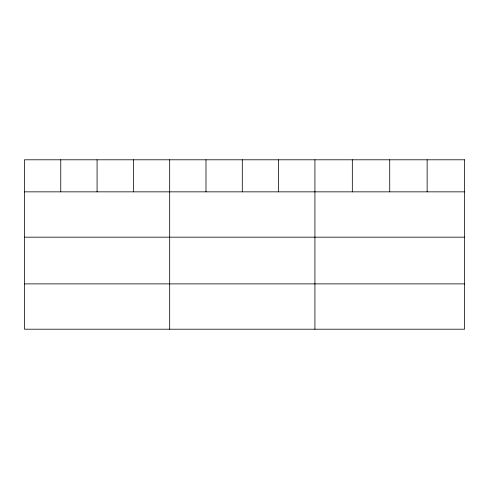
<?xml version="1.0" encoding="UTF-8"?>
<svg xmlns="http://www.w3.org/2000/svg" width="489" height="489" viewBox="0 0 489 489"><rect width="100%" height="100%" fill="white"/><g stroke="black" fill="none" stroke-linecap="round" stroke-linejoin="round"><path stroke-width="0.73" d="M24.45 191.847L464.55 191.847M24.45 237.177L464.55 237.177M24.45 283.883L464.55 283.883M427.141 159.793L427.141 191.847M389.733 159.793L389.733 191.847M352.324 159.793L352.324 191.847M314.916 159.793L314.916 329.207M278.608 159.793L278.608 191.847M242.299 159.793L242.299 191.847M205.991 159.793L205.991 191.847M169.683 159.793L169.683 329.207M133.375 159.793L133.375 191.847M97.067 159.793L97.067 191.847M60.758 159.793L60.758 191.847M464.55 159.793L24.45 159.793L24.45 329.207L464.55 329.207L464.55 159.793"/></g></svg>
